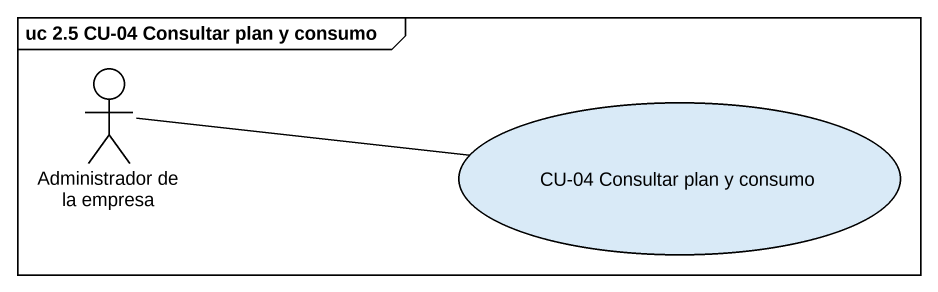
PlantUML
@startuml
mainframe uc 2.5 CU-04 Consultar plan y consumo
actor "Administrador de la empresa" as Administrador_de_la_empresa
usecase "CU-04 Consultar plan y consumo" as CU_04_Consultar_plan_y
Administrador_de_la_empresa -right- CU_04_Consultar_plan_y
@enduml
